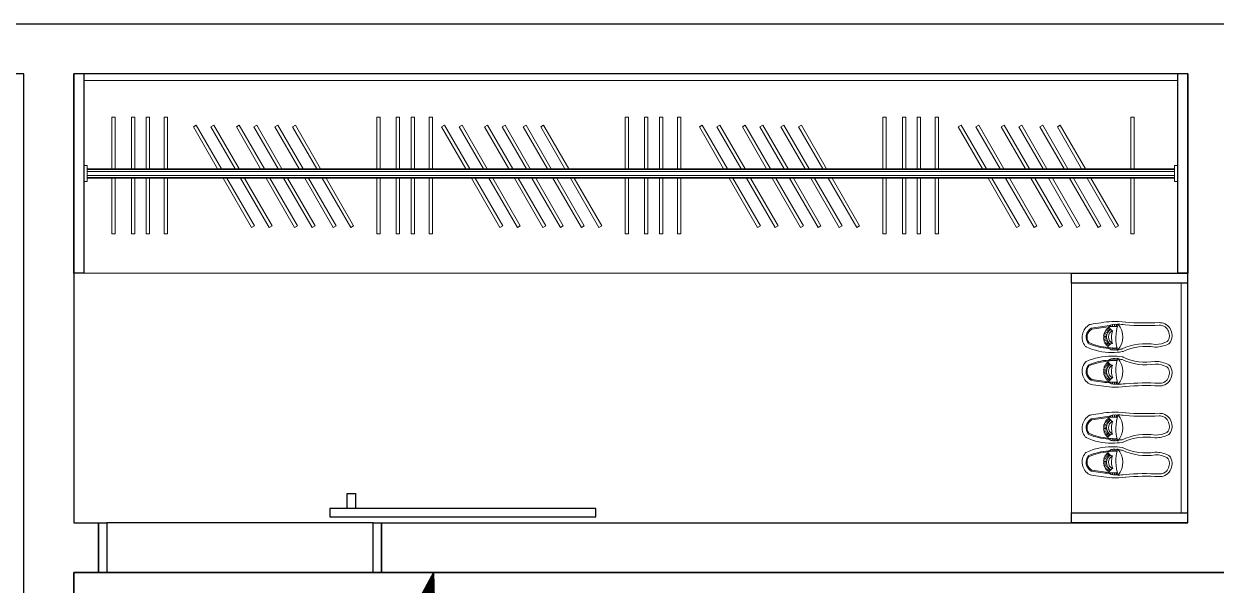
# Model space of a CAD drawing. Header units: millimetres. Extents: x 2841.1 to 2861.3, y 1599.6 to 1609.7.
# Drawn here: x 2845.134 to 2848.719, y 1608.053 to 1609.74 of the extents above; entities that cross this region are included whole.
import ezdxf

# ---------------------------------------------------------------- set-up
doc = ezdxf.new("R2010")
doc.units = ezdxf.units.MM
doc.linetypes.add('HIDDEN', pattern=[0.375, 0.25, -0.125])
doc.linetypes.add('HIDDEN2', pattern=[4.7625, 3.175, -1.5875])
for name, color, linetype, lineweight in [('01', 1, 'Continuous', 13), ('02', 2, 'Continuous', 20), ('03', 3, 'Continuous', 30)]:
    doc.layers.add(name, color=color, linetype=linetype, lineweight=lineweight)
for name, color, linetype in [('06', 6, 'Continuous'), ('FINO', 253, 'Continuous'), ('PROJEÇÃO', 1, 'HIDDEN2'), ('VEG_01', 84, 'Continuous')]:
    doc.layers.add(name, color=color, linetype=linetype)
doc.layers.add('ÁREAS', color=7, linetype='Continuous', plot=False)

# ---------------------------------------------------------------- blocks, each defined once
blk = doc.blocks.new('SAPATO 02')
for p, q in [((-0.0202, 0.0809), (-0.0215, 0.0876)), ((0.0186, 0.0809), (0.02, 0.0876))]:
    blk.add_line(p, q)
for points in [[(-0.0972, 0.0337, 0.043469), (-0.0974, 0.0351, -0.03405), (-0.0961, -0.0664, 0.090308), (-0.0927, -0.0837, 0.278902), (-0.0572, -0.1051), (-0.0547, -0.1051, 0.200705), (-0.0334, -0.0962, 0.077872), (-0.0316, -0.0936, 0.116948), (-0.0223, -0.0549, 0.041231), (-0.0224, -0.0536, -0.149966), (-0.0095, 0.0419, 0.070006), (-0.0086, 0.0446, 0.036698), (-0.0061, 0.076, 0.109405), (-0.0229, 0.1529, 0.114741), (-0.0251, 0.1558, 0.471714), (-0.0899, 0.1426, 0.079483), (-0.0908, 0.1403, 0.017182), (-0.0997, 0.076, 0.041367), (-0.0974, 0.0351)], [(-0.0184, 0.0852, 0.094322), (-0.0334, 0.147, 0.456634), (-0.079, 0.1376, 0.014819), (-0.0869, 0.0828, 0.017165)], [(-0.0215, 0.0876, 0.089287), (-0.0358, 0.1451, 0.443262), (-0.0762, 0.1365, 0.015423), (-0.0842, 0.0797, 0.017037)], [(0.0957, 0.0337, -0.043469), (0.0958, 0.0351, 0.03405), (0.0945, -0.0664, -0.090308), (0.0911, -0.0837, -0.278902), (0.0557, -0.1051), (0.0532, -0.1051, -0.200705), (0.0318, -0.0962, -0.077872), (0.03, -0.0936, -0.116948), (0.0208, -0.0549, -0.041231), (0.0209, -0.0536, 0.149966), (0.0079, 0.0419, -0.070006), (0.0071, 0.0446, -0.036698), (0.0046, 0.076, -0.109405), (0.0214, 0.1529, -0.114741), (0.0236, 0.1558, -0.471714), (0.0884, 0.1426, -0.079483), (0.0892, 0.1403, -0.017182), (0.0981, 0.076, -0.041367), (0.0958, 0.0351)], [(0.0168, 0.0852, -0.094322), (0.0319, 0.147, -0.456634), (0.0775, 0.1376, -0.014819), (0.0853, 0.0828, -0.017165)], [(0.02, 0.0876, -0.089287), (0.0343, 0.1451, -0.443262), (0.0746, 0.1365, -0.015423), (0.0826, 0.0797, -0.017037)], [(-0.0914, 0.0571, -0.112459), (-0.0902, 0.0613, -0.147105), (-0.0907, 0.0679, -0.228466), (-0.0901, 0.0736, -0.219226), (-0.0881, 0.0795, -0.291136), (-0.0835, 0.0853, -0.176102), (-0.0715, 0.0734, -0.173836), (-0.0337, 0.0741, -0.262541), (-0.0215, 0.0876, -0.243514), (-0.0162, 0.0807, -0.219226), (-0.0143, 0.0748, -0.228466), (-0.0137, 0.0691, -0.147105), (-0.0141, 0.0625, -0.112459), (-0.0129, 0.0583)], [(-0.0847, 0.0737, 0.005723), (-0.0847, 0.0684, 0.040753)], [(-0.0842, 0.0795, 0.001228), (-0.0847, 0.075, 0.000931), (-0.0847, 0.0741, 0.040753)], [(-0.0201, 0.0807, -0.001228), (-0.0197, 0.0762, -0.000931), (-0.0196, 0.0753, -0.040753)], [(-0.0196, 0.0749, -0.005723), (-0.0196, 0.0696, -0.040753)], [(0.0899, 0.0571, 0.112459), (0.0887, 0.0613, 0.147105), (0.0891, 0.0679, 0.228466), (0.0885, 0.0736, 0.219226), (0.0866, 0.0795, 0.291136), (0.082, 0.0853, 0.176102), (0.07, 0.0734, 0.173836), (0.0321, 0.0741, 0.262541), (0.02, 0.0876, 0.243514), (0.0147, 0.0807, 0.219226), (0.0127, 0.0748, 0.228466), (0.0121, 0.0691, 0.147105), (0.0126, 0.0625, 0.112459), (0.0114, 0.0583)], [(0.0181, 0.0749, 0.005723), (0.0181, 0.0696, 0.040753)], [(0.0186, 0.0807, 0.001228), (0.0181, 0.0762, 0.000931), (0.0181, 0.0753, 0.040753)], [(0.0827, 0.0795, -0.001228), (0.0831, 0.075, -0.000931), (0.0832, 0.0741, -0.040753)], [(0.0832, 0.0737, -0.005723), (0.0832, 0.0684, -0.040753)], [(-0.0914, 0.0571, 0.02188), (-0.0894, 0.0362), (-0.0894, 0.0358, -0.033953), (-0.0881, -0.0666, 0.085987), (-0.0854, -0.0803, 0.27531), (-0.0572, -0.0971), (-0.0547, -0.0971, 0.200705), (-0.0391, -0.0905, 0.077872), (-0.0387, -0.09, 0.116948), (-0.0303, -0.0549, -0.149966), (-0.0167, 0.0453, 0.070006), (-0.0166, 0.0458, 0.012775), (-0.0152, 0.0563)], [(-0.0847, 0.0681, 0.005763), (-0.0847, 0.0628, 0.040753)], [(-0.0846, 0.0624, 0.003501), (-0.0845, 0.0591, 0.040753)], [(-0.0197, 0.0636, -0.003501), (-0.0198, 0.0603, -0.040753)], [(-0.0196, 0.0693, -0.005763), (-0.0197, 0.0639, -0.040753)], [(0.0899, 0.0571, -0.02188), (0.0879, 0.0362), (0.0878, 0.0358, 0.033953), (0.0865, -0.0666, -0.085987), (0.0838, -0.0803, -0.27531), (0.0557, -0.0971), (0.0532, -0.0971, -0.200705), (0.0375, -0.0905, -0.077872), (0.0372, -0.09, -0.116948), (0.0288, -0.0549, 0.149966), (0.0152, 0.0453, -0.070006), (0.015, 0.0458, -0.012775), (0.0137, 0.0563)], [(0.0181, 0.0693, 0.005763), (0.0181, 0.0639, 0.040753)], [(0.0182, 0.0636, 0.003501), (0.0183, 0.0603, 0.040753)], [(0.0831, 0.0624, -0.003501), (0.083, 0.0591, -0.040753)], [(0.0832, 0.0681, -0.005763), (0.0831, 0.0628, -0.040753)]]:
    blk.add_lwpolyline(points, format="xyb")
for points in [[(-0.0901, 0.0736, -0.096076), (-0.0835, 0.074, -0.099641)], [(-0.0881, 0.0795, -0.117299), (-0.0836, 0.0796, -0.073749)], [(-0.0162, 0.0807, -0.073749), (-0.0208, 0.0808, -0.117299)], [(-0.0143, 0.0748, -0.099641), (-0.0208, 0.0752, -0.096076)], [(0.0127, 0.0748, 0.099641), (0.0193, 0.0752, 0.096076)], [(0.0147, 0.0807, 0.073749), (0.0192, 0.0808, 0.117299)], [(0.0866, 0.0795, 0.117299), (0.082, 0.0796, 0.073749)], [(0.0885, 0.0736, 0.096076), (0.082, 0.074, 0.099641)], [(-0.0907, 0.0679, -0.081354), (-0.0839, 0.0683, -0.11289)], [(-0.0902, 0.0613, -0.128353), (-0.0839, 0.0627, -0.128573)], [(-0.0205, 0.0695, -0.081354), (-0.0137, 0.0691, -0.11289)], [(-0.0204, 0.0639, -0.128353), (-0.0141, 0.0625, -0.128573)], [(0.0189, 0.0695, 0.081354), (0.0121, 0.0691, 0.11289)], [(0.0189, 0.0639, 0.128353), (0.0126, 0.0625, 0.128573)], [(0.0891, 0.0679, 0.081354), (0.0823, 0.0683, 0.11289)], [(0.0887, 0.0613, 0.128353), (0.0824, 0.0627, 0.128573)]]:
    blk.add_lwpolyline(points, format="xyb", close=True)
for points in [[(-0.0815, 0.0842), (-0.0815, 0.087), (-0.0789, 0.0875), (-0.0731, 0.082)], [(-0.0786, 0.0878), (-0.0783, 0.0905), (-0.0756, 0.0907), (-0.0707, 0.0847)], [(-0.0752, 0.091), (-0.0746, 0.0936), (-0.0719, 0.0935), (-0.0678, 0.0871)], [(-0.0715, 0.0937), (-0.0706, 0.0963), (-0.0679, 0.0958), (-0.0647, 0.089)], [(-0.0675, 0.096), (-0.0662, 0.0984), (-0.0637, 0.0975), (-0.0614, 0.0904)], [(-0.0632, 0.0977), (-0.0617, 0.0999), (-0.0592, 0.0988), (-0.0578, 0.0914)], [(-0.0588, 0.0989), (-0.0569, 0.1009), (-0.0547, 0.0994), (-0.0542, 0.0918)], [(-0.0542, 0.0995), (-0.0521, 0.1012), (-0.0501, 0.0995), (-0.0506, 0.0917)], [(-0.0496, 0.0995), (-0.0473, 0.101), (-0.0455, 0.099), (-0.047, 0.0911)], [(-0.045, 0.0989), (-0.0426, 0.1001), (-0.041, 0.098), (-0.0436, 0.09)], [(-0.0406, 0.0978), (-0.038, 0.0987), (-0.0367, 0.0963), (-0.0404, 0.0885)], [(-0.0363, 0.0961), (-0.0336, 0.0967), (-0.0326, 0.0942), (-0.0375, 0.0865)], [(-0.0322, 0.094), (-0.0295, 0.0942), (-0.0288, 0.0916), (-0.0349, 0.0843)], [(-0.0285, 0.0913), (-0.0257, 0.0911), (-0.0254, 0.0885), (-0.0326, 0.0817)], [(0.0269, 0.0913), (0.0242, 0.0911), (0.0239, 0.0885), (0.0311, 0.0817)], [(0.0307, 0.094), (0.0279, 0.0942), (0.0273, 0.0916), (0.0333, 0.0843)], [(0.0347, 0.0961), (0.032, 0.0967), (0.0311, 0.0942), (0.0359, 0.0865)], [(0.039, 0.0978), (0.0364, 0.0987), (0.0351, 0.0963), (0.0388, 0.0885)], [(0.0435, 0.0989), (0.041, 0.1001), (0.0394, 0.098), (0.042, 0.09)], [(0.0481, 0.0995), (0.0458, 0.101), (0.0439, 0.099), (0.0454, 0.0911)], [(0.0527, 0.0995), (0.0506, 0.1012), (0.0485, 0.0995), (0.049, 0.0917)], [(0.0572, 0.0989), (0.0554, 0.1009), (0.0531, 0.0994), (0.0526, 0.0918)], [(0.0617, 0.0977), (0.0601, 0.0999), (0.0577, 0.0988), (0.0563, 0.0914)], [(0.066, 0.096), (0.0647, 0.0984), (0.0621, 0.0975), (0.0598, 0.0904)], [(0.07, 0.0937), (0.069, 0.0963), (0.0664, 0.0958), (0.0632, 0.089)], [(0.0737, 0.091), (0.0731, 0.0936), (0.0704, 0.0935), (0.0663, 0.0871)], [(0.077, 0.0878), (0.0767, 0.0905), (0.074, 0.0907), (0.0691, 0.0847)], [(0.0799, 0.0842), (0.08, 0.087), (0.0773, 0.0875), (0.0716, 0.082)]]:
    blk.add_lwpolyline(points)
for centre, radius, start, end in [((-0.053, 0.0663), 0.0255, 31.9646, 150.2449), ((-0.0524, 0.0655), 0.0207, 24.7975, 157.4937), ((0.0515, 0.0663), 0.0255, 29.7551, 148.0354), ((0.0509, 0.0655), 0.0207, 22.5063, 155.2025), ((-0.0503, -0.069), 0.1327, 73.6529, 108.0846), ((-0.0528, 0.1018), 0.0591, 229.2238, 312.5137), ((0.0487, -0.069), 0.1327, 71.9154, 106.3471), ((0.0513, 0.1018), 0.0591, 227.4863, 310.7762)]:
    blk.add_arc(centre, radius, start, end)
blk = doc.blocks.new('Rede PB')
at = {"linetype": 'HIDDEN2'}
for p, q in [((-1.8381, 2.8399), (-1.5047, 2.179)), ((-1.8381, 2.8399), (-1.5342, 2.1498)), ((-1.8381, 2.8399), (-1.2752, 2.3289)), ((-1.8381, 2.8399), (-1.3136, 2.3112)), ((-1.8381, 2.8399), (-1.3492, 2.2925)), ((-1.8381, 2.8399), (-1.3826, 2.2728)), ((-1.8381, 2.8399), (-1.4139, 2.251)), ((-1.8381, 2.8399), (-1.4452, 2.2294)), ((-1.8381, 2.8399), (-1.4751, 2.2053)), ((-1.8381, 2.8399), (-1.564, 2.1171)), ((-1.8381, 2.8399), (-1.5912, 2.0837)), ((0, 0), (-0.2295, 0.7248)), ((0, 0), (-0.2617, 0.6972)), ((0, 0), (-0.3254, 0.6505)), ((0, 0), (-0.2935, 0.6727)), ((0, 0), (-0.3909, 0.6118)), ((0, 0), (-0.3582, 0.6312)), ((0, 0), (-0.4616, 0.5788)), ((0, 0), (-0.4253, 0.5946)), ((0, 0), (-0.5425, 0.5507)), ((0, 0), (-0.5003, 0.5641)), ((0, 0), (-0.5827, 0.5336))]:
    blk.add_line(p, q, dxfattribs=at)
for centre, radius, start, end in [((-0.9632, 1.6006), 0.7923, 112.8839, 142.4346), ((-4.9581, -1.202), 5.1061, 22.1704, 43.7761), ((3.1246, 4.0416), 5.1061, 202.5485, 223.4046), ((-0.771, 1.3032), 0.7923, 283.3032, 313.1099)]:
    blk.add_arc(centre, radius, start, end, dxfattribs=at)

msp = doc.modelspace()

# ---------------------------------------------------------------- hatches: boundary and pattern name
at = {"layer": 'VEG_01'}
h = msp.add_hatch(dxfattribs=at)
h.set_pattern_fill('AR-SAND', color=256, scale=0.004, angle=180)
h.set_pattern_definition([(217.5, (269.32487, 625.08846), (0.006400125, -0.195765295), [0, -0.154432, 0, -0.17272, 0, -0.1651]), (187.5, (269.32487, 625.08846), (-0.179809313, -0.28673004), [0, -0.083312, 0, -0.139192, 0, -0.05334]), (147.5, (269.44984, 625.08846), (-0.316396948, -0.000574874), [0, -0.0508, 0, -0.18288, 0, -0.23876]), (137.5, (269.44984, 625.08846), (-0.30542258, -0.08917173), [0, -0.0254, 0, -0.119888, 0, -0.13716])])
h.paths.add_polyline_path([(2844.1335, 1604.6401), (2844.1335, 1609.5901), (2843.9835, 1609.5901), (2841.1335, 1609.5901), (2841.1335, 1599.7401), (2861.1335, 1599.7401), (2861.1335, 1604.7601), (2861.0335, 1604.7601), (2860.2335, 1604.7601), (2859.6335, 1604.7601), (2859.6335, 1601.0901), (2859.6335, 1599.9401), (2854.9335, 1599.9401), (2854.9335, 1601.0901), (2854.3335, 1601.0901), (2851.5835, 1601.0901), (2851.5835, 1601.5901), (2849.6335, 1601.5901), (2849.6335, 1601.0901), (2844.1335, 1601.0901), (2844.1335, 1601.2401)])
h.paths.add_polyline_path([(2861.1335, 1609.5901), (2859.6335, 1609.5901), (2859.6335, 1608.2401), (2859.6335, 1604.7901), (2860.2335, 1604.7901, -0.405089), (2861.0085, 1605.5897), (2861.0085, 1605.5901), (2861.0335, 1605.5901), (2861.0335, 1605.5503), (2861.066, 1605.5503), (2861.066, 1605.4153, -1), (2861.056, 1605.4153), (2861.0335, 1604.7901), (2861.1335, 1604.7901)], flags=17)
h.paths.add_polyline_path([(2850.4835, 1609.5901), (2848.9335, 1609.5901), (2848.7835, 1609.5901), (2848.7835, 1608.2401), (2849.0835, 1608.2401), (2849.6835, 1608.2401), (2850.4835, 1608.2401)], flags=17)

# ---------------------------------------------------------------- linework, layer by layer
at = {"layer": '01'}
for p, q in [((2848.5935, 1609.302), (2845.3235, 1609.302)), ((2848.5935, 1609.2957), (2845.3235, 1609.2957)), ((2848.5935, 1609.2844), (2845.3235, 1609.2844)), ((2848.5935, 1609.2781), (2845.3235, 1609.2781))]:
    msp.add_line(p, q, dxfattribs=at)
for points in [[(2845.3984, 1609.3043), (2845.3984, 1609.459), (2845.4084, 1609.459), (2845.4084, 1609.3043)], [(2845.4569, 1609.3043), (2845.4569, 1609.459), (2845.4669, 1609.459), (2845.4669, 1609.3043)], [(2845.5017, 1609.3043), (2845.5017, 1609.459), (2845.5117, 1609.459), (2845.5117, 1609.3043)], [(2845.5556, 1609.3043), (2845.5556, 1609.459), (2845.5656, 1609.459), (2845.5656, 1609.3043)], [(2846.195, 1609.3043), (2846.195, 1609.459), (2846.205, 1609.459), (2846.205, 1609.3043)], [(2846.2535, 1609.3043), (2846.2535, 1609.459), (2846.2635, 1609.459), (2846.2635, 1609.3043)], [(2846.2983, 1609.3043), (2846.2983, 1609.459), (2846.3083, 1609.459), (2846.3083, 1609.3043)], [(2846.3522, 1609.3043), (2846.3522, 1609.459), (2846.3622, 1609.459), (2846.3622, 1609.3043)], [(2846.9413, 1609.3043), (2846.9413, 1609.459), (2846.9513, 1609.459), (2846.9513, 1609.3043)], [(2846.9999, 1609.3043), (2846.9999, 1609.459), (2847.0099, 1609.459), (2847.0099, 1609.3043)], [(2847.0447, 1609.3043), (2847.0447, 1609.459), (2847.0547, 1609.459), (2847.0547, 1609.3043)], [(2847.0986, 1609.3043), (2847.0986, 1609.459), (2847.1086, 1609.459), (2847.1086, 1609.3043)], [(2847.7164, 1609.3043), (2847.7164, 1609.459), (2847.7264, 1609.459), (2847.7264, 1609.3043)], [(2847.775, 1609.3043), (2847.775, 1609.459), (2847.785, 1609.459), (2847.785, 1609.3043)], [(2847.8197, 1609.3043), (2847.8197, 1609.459), (2847.8297, 1609.459), (2847.8297, 1609.3043)], [(2847.8736, 1609.3043), (2847.8736, 1609.459), (2847.8836, 1609.459), (2847.8836, 1609.3043)], [(2848.4624, 1609.3043), (2848.4624, 1609.459), (2848.4724, 1609.459), (2848.4724, 1609.3043)], [(2845.7163, 1609.3043), (2845.6434, 1609.4305), (2845.6521, 1609.4355), (2845.7278, 1609.3043)], [(2845.7689, 1609.3043), (2845.6961, 1609.4305), (2845.7047, 1609.4355), (2845.7805, 1609.3043)], [(2845.8455, 1609.3043), (2845.7727, 1609.4305), (2845.7813, 1609.4355), (2845.8571, 1609.3043)], [(2845.8982, 1609.3043), (2845.8253, 1609.4305), (2845.834, 1609.4355), (2845.9097, 1609.3043)], [(2845.9615, 1609.3043), (2845.8887, 1609.4305), (2845.8973, 1609.4355), (2845.973, 1609.3043)], [(2846.0142, 1609.3043), (2845.9413, 1609.4305), (2845.95, 1609.4355), (2846.0257, 1609.3043)], [(2846.4626, 1609.3043), (2846.3898, 1609.4305), (2846.3984, 1609.4355), (2846.4742, 1609.3043)], [(2846.5153, 1609.3043), (2846.4424, 1609.4305), (2846.4511, 1609.4355), (2846.5268, 1609.3043)], [(2846.5919, 1609.3043), (2846.519, 1609.4305), (2846.5277, 1609.4355), (2846.6034, 1609.3043)], [(2846.6445, 1609.3043), (2846.5717, 1609.4305), (2846.5803, 1609.4355), (2846.6561, 1609.3043)], [(2846.7079, 1609.3043), (2846.635, 1609.4305), (2846.6437, 1609.4355), (2846.7194, 1609.3043)], [(2846.7605, 1609.3043), (2846.6877, 1609.4305), (2846.6963, 1609.4355), (2846.7721, 1609.3043)], [(2847.2377, 1609.3043), (2847.1649, 1609.4305), (2847.1735, 1609.4355), (2847.2493, 1609.3043)], [(2847.2904, 1609.3043), (2847.2175, 1609.4305), (2847.2262, 1609.4355), (2847.3019, 1609.3043)], [(2847.367, 1609.3043), (2847.2941, 1609.4305), (2847.3028, 1609.4355), (2847.3785, 1609.3043)], [(2847.4196, 1609.3043), (2847.3468, 1609.4305), (2847.3554, 1609.4355), (2847.4312, 1609.3043)], [(2847.4829, 1609.3043), (2847.4101, 1609.4305), (2847.4188, 1609.4355), (2847.4945, 1609.3043)], [(2847.5356, 1609.3043), (2847.4627, 1609.4305), (2847.4714, 1609.4355), (2847.5471, 1609.3043)], [(2848.0161, 1609.3043), (2847.9432, 1609.4305), (2847.9519, 1609.4355), (2848.0276, 1609.3043)], [(2848.0687, 1609.3043), (2847.9959, 1609.4305), (2848.0046, 1609.4355), (2848.0803, 1609.3043)], [(2848.1453, 1609.3043), (2848.0725, 1609.4305), (2848.0811, 1609.4355), (2848.1569, 1609.3043)], [(2848.198, 1609.3043), (2848.1251, 1609.4305), (2848.1338, 1609.4355), (2848.2095, 1609.3043)], [(2848.2613, 1609.3043), (2848.1885, 1609.4305), (2848.1971, 1609.4355), (2848.2729, 1609.3043)], [(2848.314, 1609.3043), (2848.2411, 1609.4305), (2848.2498, 1609.4355), (2848.3255, 1609.3043)], [(2845.4084, 1609.2758), (2845.4084, 1609.109), (2845.3984, 1609.109), (2845.3984, 1609.2758)], [(2845.4669, 1609.2758), (2845.4669, 1609.109), (2845.4569, 1609.109), (2845.4569, 1609.2758)], [(2845.5117, 1609.2758), (2845.5117, 1609.109), (2845.5017, 1609.109), (2845.5017, 1609.2758)], [(2845.5656, 1609.2758), (2845.5656, 1609.109), (2845.5556, 1609.109), (2845.5556, 1609.2758)], [(2845.7443, 1609.2758), (2845.8271, 1609.1324), (2845.8184, 1609.1274), (2845.7328, 1609.2758)], [(2845.797, 1609.2758), (2845.8797, 1609.1324), (2845.8711, 1609.1274), (2845.7854, 1609.2758)], [(2845.8735, 1609.2758), (2845.9563, 1609.1324), (2845.9477, 1609.1274), (2845.862, 1609.2758)], [(2845.9262, 1609.2758), (2846.009, 1609.1324), (2846.0003, 1609.1274), (2845.9147, 1609.2758)], [(2845.9895, 1609.2758), (2846.0723, 1609.1324), (2846.0637, 1609.1274), (2845.978, 1609.2758)], [(2846.0422, 1609.2758), (2846.125, 1609.1324), (2846.1163, 1609.1274), (2846.0306, 1609.2758)], [(2846.205, 1609.2758), (2846.205, 1609.109), (2846.195, 1609.109), (2846.195, 1609.2758)], [(2846.2635, 1609.2758), (2846.2635, 1609.109), (2846.2535, 1609.109), (2846.2535, 1609.2758)], [(2846.3083, 1609.2758), (2846.3083, 1609.109), (2846.2983, 1609.109), (2846.2983, 1609.2758)], [(2846.3622, 1609.2758), (2846.3622, 1609.109), (2846.3522, 1609.109), (2846.3522, 1609.2758)], [(2846.4907, 1609.2758), (2846.5734, 1609.1324), (2846.5648, 1609.1274), (2846.4791, 1609.2758)], [(2846.5433, 1609.2758), (2846.6261, 1609.1324), (2846.6174, 1609.1274), (2846.5318, 1609.2758)], [(2846.6199, 1609.2758), (2846.7027, 1609.1324), (2846.694, 1609.1274), (2846.6084, 1609.2758)], [(2846.6726, 1609.2758), (2846.7553, 1609.1324), (2846.7467, 1609.1274), (2846.661, 1609.2758)], [(2846.7359, 1609.2758), (2846.8187, 1609.1324), (2846.81, 1609.1274), (2846.7243, 1609.2758)], [(2846.7885, 1609.2758), (2846.8713, 1609.1324), (2846.8627, 1609.1274), (2846.777, 1609.2758)], [(2846.9513, 1609.2758), (2846.9513, 1609.109), (2846.9413, 1609.109), (2846.9413, 1609.2758)], [(2847.0099, 1609.2758), (2847.0099, 1609.109), (2846.9999, 1609.109), (2846.9999, 1609.2758)], [(2847.0547, 1609.2758), (2847.0547, 1609.109), (2847.0447, 1609.109), (2847.0447, 1609.2758)], [(2847.1086, 1609.2758), (2847.1086, 1609.109), (2847.0986, 1609.109), (2847.0986, 1609.2758)], [(2847.2657, 1609.2758), (2847.3485, 1609.1324), (2847.3399, 1609.1274), (2847.2542, 1609.2758)], [(2847.3184, 1609.2758), (2847.4012, 1609.1324), (2847.3925, 1609.1274), (2847.3069, 1609.2758)], [(2847.395, 1609.2758), (2847.4778, 1609.1324), (2847.4691, 1609.1274), (2847.3834, 1609.2758)], [(2847.4476, 1609.2758), (2847.5304, 1609.1324), (2847.5218, 1609.1274), (2847.4361, 1609.2758)], [(2847.511, 1609.2758), (2847.5938, 1609.1324), (2847.5851, 1609.1274), (2847.4994, 1609.2758)], [(2847.5636, 1609.2758), (2847.6464, 1609.1324), (2847.6377, 1609.1274), (2847.5521, 1609.2758)], [(2847.7264, 1609.2758), (2847.7264, 1609.109), (2847.7164, 1609.109), (2847.7164, 1609.2758)], [(2847.785, 1609.2758), (2847.785, 1609.109), (2847.775, 1609.109), (2847.775, 1609.2758)], [(2847.8297, 1609.2758), (2847.8297, 1609.109), (2847.8197, 1609.109), (2847.8197, 1609.2758)], [(2847.8836, 1609.2758), (2847.8836, 1609.109), (2847.8736, 1609.109), (2847.8736, 1609.2758)], [(2848.0441, 1609.2758), (2848.1269, 1609.1324), (2848.1182, 1609.1274), (2848.0326, 1609.2758)], [(2848.0968, 1609.2758), (2848.1796, 1609.1324), (2848.1709, 1609.1274), (2848.0852, 1609.2758)], [(2848.1734, 1609.2758), (2848.2561, 1609.1324), (2848.2475, 1609.1274), (2848.1618, 1609.2758)], [(2848.226, 1609.2758), (2848.3088, 1609.1324), (2848.3001, 1609.1274), (2848.2145, 1609.2758)], [(2848.2893, 1609.2758), (2848.3721, 1609.1324), (2848.3635, 1609.1274), (2848.2778, 1609.2758)], [(2848.342, 1609.2758), (2848.4248, 1609.1324), (2848.4161, 1609.1274), (2848.3304, 1609.2758)], [(2848.4724, 1609.2758), (2848.4724, 1609.109), (2848.4624, 1609.109), (2848.4624, 1609.2758)]]:
    msp.add_lwpolyline(points, dxfattribs=at)
at = {"layer": '02'}
for p, q in [((2845.3135, 1609.5701), (2848.6035, 1609.5701)), ((2848.5935, 1609.3043), (2845.3235, 1609.3043)), ((2848.5935, 1609.2758), (2845.3235, 1609.2758)), ((2848.6035, 1608.9901), (2845.3135, 1608.9901)), ((2848.2835, 1608.9601), (2848.2835, 1608.2701)), ((2848.6135, 1608.9601), (2848.6135, 1608.2701))]:
    msp.add_line(p, q, dxfattribs=at)
for points in [[(2845.3235, 1609.3143), (2845.3135, 1609.3143), (2845.3135, 1609.2658), (2845.3235, 1609.2658)], [(2848.5935, 1609.3143), (2848.6035, 1609.3143), (2848.6035, 1609.2658), (2848.5935, 1609.2658)]]:
    msp.add_lwpolyline(points, close=True, dxfattribs=at)
at = {"layer": '03', "linetype": 'Continuous'}
for points in [[(2845.3135, 1609.5901), (2845.3135, 1608.9901), (2845.2835, 1608.9901), (2845.2835, 1609.5901)], [(2848.6335, 1609.5901), (2848.6335, 1608.9901), (2848.6035, 1608.9901), (2848.6035, 1609.5901)], [(2848.6335, 1608.9601), (2848.2835, 1608.9601), (2848.2835, 1608.9901), (2848.6335, 1608.9901)], [(2848.6335, 1608.2401), (2848.2835, 1608.2401), (2848.2835, 1608.2701), (2848.6335, 1608.2701)]]:
    msp.add_lwpolyline(points, dxfattribs=at)
at = {"layer": '03'}
msp.add_lwpolyline([(2846.0535, 1608.2576), (2846.8535, 1608.2576), (2846.8535, 1608.2826), (2846.0535, 1608.2826)], close=True, dxfattribs=at)
for points in [[(2845.3585, 1608.0901), (2845.3585, 1608.2401), (2845.3835, 1608.2401), (2845.3835, 1608.0901), (2845.3585, 1608.0901)], [(2846.2085, 1608.2401), (2846.2085, 1608.0902), (2846.1835, 1608.0902), (2846.1835, 1608.2401), (2846.2085, 1608.2401)]]:
    msp.add_lwpolyline(points, dxfattribs=at)
at = {"layer": '06'}
for points in [[(2848.6335, 1608.2401), (2848.6335, 1609.5901), (2845.2835, 1609.5901), (2845.2835, 1608.2401), (2845.3585, 1608.2401), (2845.3585, 1608.0901), (2845.2835, 1608.0901), (2845.2835, 1607.4401), (2845.1335, 1607.4401), (2845.1335, 1609.5901), (2843.9835, 1609.5901), (2843.9835, 1609.7401), (2848.9335, 1609.7401), (2848.9335, 1609.5901), (2848.7835, 1609.5901), (2848.7835, 1608.2401)], [(2848.7835, 1608.2401), (2850.1335, 1608.2401), (2850.1335, 1608.0901), (2846.2085, 1608.0901), (2846.2085, 1608.2401), (2848.6335, 1608.2401)]]:
    msp.add_lwpolyline(points, dxfattribs=at)
at = {"layer": 'FINO'}
msp.add_lwpolyline([(2846.131, 1608.3276), (2846.131, 1608.2826), (2846.106, 1608.2826), (2846.106, 1608.3276)], close=True, dxfattribs=at)
for points in [[(2846.1835, 1608.2401), (2845.3835, 1608.2401)], [(2846.1835, 1608.0901), (2845.3835, 1608.0901)]]:
    msp.add_lwpolyline(points, dxfattribs=at)
at = {"layer": 'ÁREAS'}
msp.add_lwpolyline([(2845.2835, 1608.0901), (2851.8335, 1608.0901), (2851.8335, 1604.7901), (2845.2835, 1604.7901)], close=True, dxfattribs=at)

# ---------------------------------------------------------------- block references
at = {"layer": '01', "rotation": 90.00000000000001}
msp.add_blockref('SAPATO 02', (2848.4808, 1608.7474), dxfattribs=at)
at = {"layer": '01', "xscale": -1, "rotation": 90}
msp.add_blockref('SAPATO 02', (2848.4808, 1608.4732), dxfattribs=at)
at = {"layer": 'PROJEÇÃO', "linetype": 'HIDDEN', "xscale": -1.006788449386835, "yscale": 1.006788449386835, "zscale": 1.006788449386836, "rotation": 198.6378206352702}
msp.add_blockref('Rede PB', (2846.3657, 1608.0901), dxfattribs=at)

doc.saveas('drawing.dxf')
